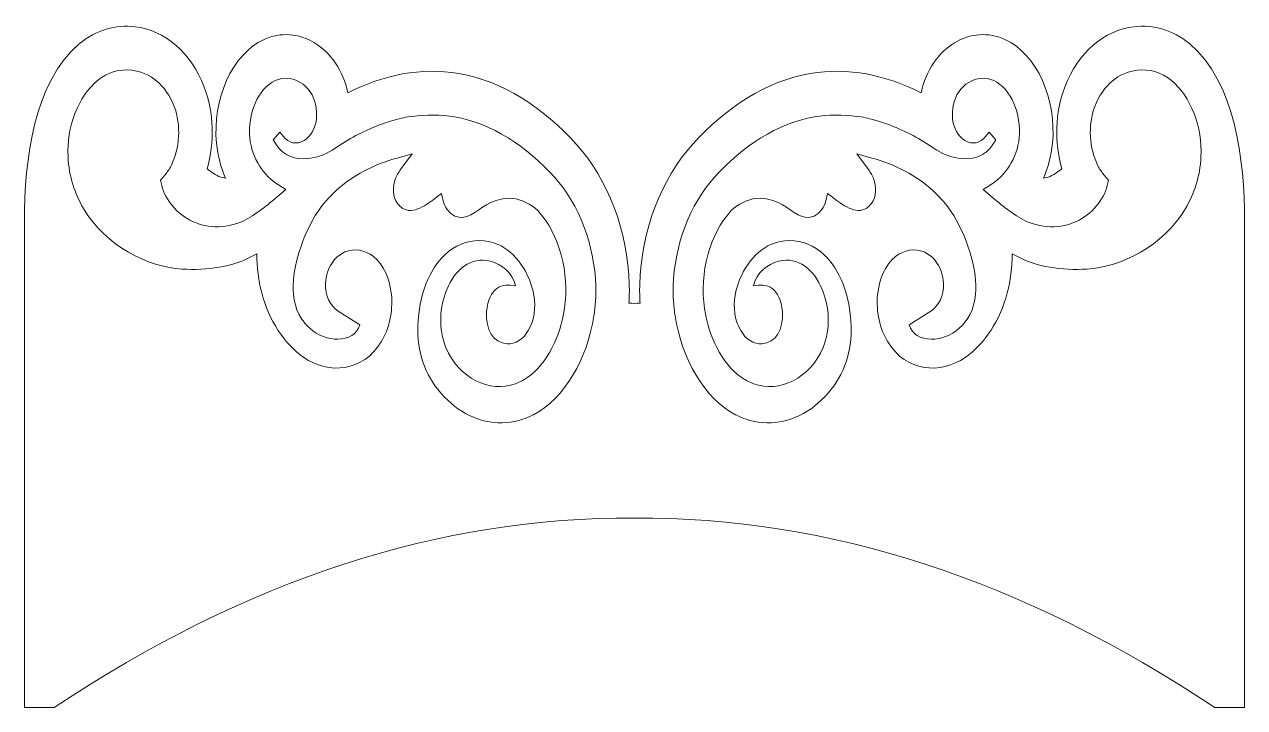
# Model space of a CAD drawing. Header units: centimetres. Extents: x 0.6 to 26.8, y 14.4 to 30.
# Drawn here: x 0.6 to 15.29, y 21.79 to 30.01 of the extents above; entities that cross this region are included whole.
import ezdxf

# ---------------------------------------------------------------- set-up
doc = ezdxf.new("R2010")
doc.units = ezdxf.units.CM
doc.header["$MEASUREMENT"] = 0
doc.layers.add('Camada 1', color=7, linetype='Continuous')

msp = doc.modelspace()

# ---------------------------------------------------------------- linework, layer by layer
at = {"layer": 'Camada 1', "color": 240, "lineweight": 9}
for points, knots in [([(8.64533, 28.5677), (8.26899, 28.15074), (8.02688, 27.52323), (8.01028, 26.8786), (8.01028, 26.8786), (8.00837, 26.80436), (8.00946, 26.72999), (8.01364, 26.65591), (8.01364, 26.65591), (7.96043, 26.65315), (7.93415, 26.65315), (7.88094, 26.65591), (7.88094, 26.65591), (7.88512, 26.72999), (7.88621, 26.80436), (7.8843, 26.8786), (7.8843, 26.8786), (7.8677, 27.52323), (7.62559, 28.15074), (7.24925, 28.5677), (7.24925, 28.5677), (6.84871, 29.01146), (6.35839, 29.3313), (5.83352, 29.42022), (5.83352, 29.42022), (5.37133, 29.49855), (4.9289, 29.40608), (4.49612, 29.1895), (4.49612, 29.1895), (4.4401, 29.45867), (4.28732, 29.67301), (4.09365, 29.79033), (4.09365, 29.79033), (3.90489, 29.90468), (3.68518, 29.922), (3.48833, 29.83231), (3.48833, 29.83231), (3.09847, 29.65469), (2.8629, 29.10672), (2.91444, 28.58115), (2.91444, 28.58115), (2.92925, 28.43015), (2.96746, 28.28804), (3.02357, 28.15918), (3.02357, 28.15918), (3.01085, 28.16175), (2.99899, 28.16443), (2.98883, 28.167), (2.98883, 28.167), (2.9282, 28.18243), (2.86832, 28.21911), (2.81645, 28.26201), (2.81645, 28.26201), (2.81645, 28.26201), (2.8022, 28.27411), (2.8022, 28.27411), (2.8022, 28.27411), (2.89211, 28.59086), (2.88309, 28.95196), (2.76659, 29.25819), (2.76659, 29.25819), (2.60602, 29.68029), (2.28901, 29.94188), (1.93148, 29.98463), (1.93148, 29.98463), (1.70059, 30.01226), (1.46172, 29.94402), (1.2656, 29.78132), (1.2656, 29.78132), (0.7163, 29.32558), (0.60124, 28.38236), (0.60124, 27.6408), (0.60124, 27.6408), (0.60124, 27.6408), (0.60124, 26.63909), (0.60124, 26.63909), (0.60124, 26.63909), (0.60124, 26.63909), (0.60124, 23.48325), (0.60124, 23.48325), (0.60124, 23.48325), (0.60124, 23.48325), (0.60124, 22.48154), (0.60124, 22.48154), (0.60124, 22.48154), (0.60124, 22.48154), (0.60124, 21.78648), (0.60124, 21.78648), (0.60124, 21.78648), (0.60124, 21.78648), (0.96084, 21.78648), (0.96084, 21.78648), (0.96084, 21.78648), (3.28037, 23.33302), (5.60929, 24.08494), (7.94729, 24.06872), (7.94729, 24.06872), (10.28529, 24.08494), (12.61421, 23.33302), (14.93374, 21.78648), (14.93374, 21.78648), (14.93374, 21.78648), (15.29334, 21.78648), (15.29334, 21.78648), (15.29334, 21.78648), (15.29334, 21.78648), (15.29334, 22.48154), (15.29334, 22.48154), (15.29334, 22.48154), (15.29334, 22.48154), (15.29334, 23.48325), (15.29334, 23.48325), (15.29334, 23.48325), (15.29334, 23.48325), (15.29334, 26.63909), (15.29334, 26.63909), (15.29334, 26.63909), (15.29334, 26.63909), (15.29334, 27.6408), (15.29334, 27.6408), (15.29334, 27.6408), (15.29334, 28.38236), (15.17828, 29.32558), (14.62898, 29.78132), (14.62898, 29.78132), (14.43286, 29.94402), (14.19399, 30.01226), (13.9631, 29.98463), (13.9631, 29.98463), (13.60557, 29.94188), (13.28856, 29.68029), (13.12799, 29.25819), (13.12799, 29.25819), (13.01149, 28.95196), (13.00247, 28.59086), (13.09238, 28.27411), (13.09238, 28.27411), (13.09238, 28.27411), (13.07813, 28.26201), (13.07813, 28.26201), (13.07813, 28.26201), (13.02626, 28.21911), (12.96638, 28.18243), (12.90575, 28.167), (12.90575, 28.167), (12.89559, 28.16443), (12.88373, 28.16175), (12.87101, 28.15918), (12.87101, 28.15918), (12.92712, 28.28804), (12.96533, 28.43015), (12.98014, 28.58115), (12.98014, 28.58115), (13.03168, 29.10672), (12.79611, 29.65469), (12.40625, 29.83231), (12.40625, 29.83231), (12.2094, 29.922), (11.98969, 29.90468), (11.80093, 29.79033), (11.80093, 29.79033), (11.60726, 29.67301), (11.45448, 29.45867), (11.39846, 29.1895), (11.39846, 29.1895), (10.96568, 29.40608), (10.52325, 29.49855), (10.06106, 29.42022), (10.06106, 29.42022), (9.53619, 29.3313), (9.04587, 29.01146), (8.64533, 28.5677)], [0, 0, 0, 0, 0.02272727, 0.02272727, 0.02272727, 0.02272727, 0.04545455, 0.04545455, 0.04545455, 0.04545455, 0.06818182, 0.06818182, 0.06818182, 0.06818182, 0.09090909, 0.09090909, 0.09090909, 0.09090909, 0.11363636, 0.11363636, 0.11363636, 0.11363636, 0.13636364, 0.13636364, 0.13636364, 0.13636364, 0.15909091, 0.15909091, 0.15909091, 0.15909091, 0.18181818, 0.18181818, 0.18181818, 0.18181818, 0.20454545, 0.20454545, 0.20454545, 0.20454545, 0.22727273, 0.22727273, 0.22727273, 0.22727273, 0.25, 0.25, 0.25, 0.25, 0.27272727, 0.27272727, 0.27272727, 0.27272727, 0.29545455, 0.29545455, 0.29545455, 0.29545455, 0.31818182, 0.31818182, 0.31818182, 0.31818182, 0.34090909, 0.34090909, 0.34090909, 0.34090909, 0.36363636, 0.36363636, 0.36363636, 0.36363636, 0.38636364, 0.38636364, 0.38636364, 0.38636364, 0.40909091, 0.40909091, 0.40909091, 0.40909091, 0.43181818, 0.43181818, 0.43181818, 0.43181818, 0.45454545, 0.45454545, 0.45454545, 0.45454545, 0.47727273, 0.47727273, 0.47727273, 0.47727273, 0.5, 0.5, 0.5, 0.5, 0.52272727, 0.52272727, 0.52272727, 0.52272727, 0.54545455, 0.54545455, 0.54545455, 0.54545455, 0.56818182, 0.56818182, 0.56818182, 0.56818182, 0.59090909, 0.59090909, 0.59090909, 0.59090909, 0.61363636, 0.61363636, 0.61363636, 0.61363636, 0.63636364, 0.63636364, 0.63636364, 0.63636364, 0.65909091, 0.65909091, 0.65909091, 0.65909091, 0.68181818, 0.68181818, 0.68181818, 0.68181818, 0.70454545, 0.70454545, 0.70454545, 0.70454545, 0.72727273, 0.72727273, 0.72727273, 0.72727273, 0.75, 0.75, 0.75, 0.75, 0.77272727, 0.77272727, 0.77272727, 0.77272727, 0.79545455, 0.79545455, 0.79545455, 0.79545455, 0.81818182, 0.81818182, 0.81818182, 0.81818182, 0.84090909, 0.84090909, 0.84090909, 0.84090909, 0.86363636, 0.86363636, 0.86363636, 0.86363636, 0.88636364, 0.88636364, 0.88636364, 0.88636364, 0.90909091, 0.90909091, 0.90909091, 0.90909091, 0.93181818, 0.93181818, 0.93181818, 0.93181818, 0.95454545, 0.95454545, 0.95454545, 0.95454545, 1, 1, 1, 1]), ([(7.48079, 26.86052), (7.46801, 27.35732), (7.27731, 27.84618), (6.98746, 28.1673), (6.98746, 28.1673), (6.6468, 28.54473), (6.22822, 28.82316), (5.78136, 28.89887), (5.78136, 28.89887), (5.61218, 28.92753), (5.44054, 28.92537), (5.27092, 28.90439), (5.27092, 28.90439), (5.27092, 28.90439), (5.21819, 28.89787), (5.21819, 28.89787), (5.21819, 28.89787), (5.18344, 28.89357), (5.14898, 28.88335), (5.11469, 28.87503), (5.11469, 28.87503), (4.92368, 28.82868), (4.73714, 28.75303), (4.55806, 28.65537), (4.55806, 28.65537), (4.47198, 28.60842), (4.38988, 28.54968), (4.30563, 28.49752), (4.30563, 28.49752), (4.2154, 28.44167), (4.11222, 28.40698), (4.01261, 28.39743), (4.01261, 28.39743), (3.87362, 28.3841), (3.7236, 28.41931), (3.63175, 28.56785), (3.63175, 28.56785), (3.63175, 28.56785), (3.59846, 28.62171), (3.59846, 28.62171), (3.59846, 28.62171), (3.59846, 28.62171), (3.67698, 28.71481), (3.67698, 28.71481), (3.67698, 28.71481), (3.67698, 28.71481), (3.71512, 28.66671), (3.71512, 28.66671), (3.71512, 28.66671), (3.78255, 28.58167), (3.88349, 28.56024), (3.96821, 28.61329), (3.96821, 28.61329), (4.05125, 28.66529), (4.10765, 28.7638), (4.11889, 28.88325), (4.11889, 28.88325), (4.12321, 28.92923), (4.11706, 28.98917), (4.10962, 29.03434), (4.10962, 29.03434), (4.08864, 29.1619), (4.01182, 29.25999), (3.9232, 29.31367), (3.9232, 29.31367), (3.82978, 29.37026), (3.71941, 29.38058), (3.62177, 29.33609), (3.62177, 29.33609), (3.41149, 29.24028), (3.28744, 28.92731), (3.31493, 28.64712), (3.31493, 28.64712), (3.33961, 28.39548), (3.4883, 28.18773), (3.65883, 28.0803), (3.65883, 28.0803), (3.65883, 28.0803), (3.749, 28.02351), (3.749, 28.02351), (3.749, 28.02351), (3.749, 28.02351), (3.63969, 27.93111), (3.63969, 27.93111), (3.63969, 27.93111), (3.50279, 27.81536), (3.36025, 27.70324), (3.20619, 27.63046), (3.20619, 27.63046), (2.95546, 27.53673), (2.73039, 27.57359), (2.5605, 27.67544), (2.5605, 27.67544), (2.38165, 27.78268), (2.26396, 27.96198), (2.24193, 28.1368), (2.24193, 28.1368), (2.24193, 28.1368), (2.29592, 28.20175), (2.29592, 28.20175), (2.29592, 28.20175), (2.32267, 28.23395), (2.34655, 28.27014), (2.3667, 28.30967), (2.3667, 28.30967), (2.47297, 28.51801), (2.49033, 28.79966), (2.40473, 29.02468), (2.40473, 29.02468), (2.30651, 29.28286), (2.11213, 29.43506), (1.8945, 29.46109), (1.8945, 29.46109), (1.75286, 29.47803), (1.6032, 29.43796), (1.48266, 29.33795), (1.48266, 29.33795), (1.25011, 29.14501), (1.10799, 28.77574), (1.12659, 28.41812), (1.12659, 28.41812), (1.13892, 28.18101), (1.20768, 27.97301), (1.31288, 27.79577), (1.31288, 27.79577), (1.58194, 27.34242), (2.08947, 27.09013), (2.50128, 27.0659), (2.50128, 27.0659), (2.80024, 27.04831), (3.11448, 27.09726), (3.32092, 27.2091), (3.32092, 27.2091), (3.32092, 27.2091), (3.39947, 27.25165), (3.39947, 27.25165), (3.39947, 27.25165), (3.39899, 27.08792), (3.4197, 26.92816), (3.45941, 26.77833), (3.45941, 26.77833), (3.54589, 26.45209), (3.7225, 26.17295), (3.9668, 26.00263), (3.9668, 26.00263), (4.26431, 25.79523), (4.67637, 25.82798), (4.89681, 26.18834), (4.89681, 26.18834), (4.99426, 26.34764), (5.04023, 26.55512), (5.02055, 26.75737), (5.02055, 26.75737), (5.00251, 26.94274), (4.92917, 27.12076), (4.80326, 27.21767), (4.80326, 27.21767), (4.69969, 27.29739), (4.57503, 27.32039), (4.45985, 27.27215), (4.45985, 27.27215), (4.36956, 27.23434), (4.28775, 27.14559), (4.25221, 27.02969), (4.25221, 27.02969), (4.23875, 26.98577), (4.22738, 26.93999), (4.22592, 26.89237), (4.22592, 26.89237), (4.2216, 26.75204), (4.28257, 26.62105), (4.37938, 26.5599), (4.37938, 26.5599), (4.37938, 26.5599), (4.63849, 26.39625), (4.63849, 26.39625), (4.63849, 26.39625), (4.60912, 26.28209), (4.50123, 26.2225), (4.37376, 26.22143), (4.37376, 26.22143), (4.15255, 26.21957), (3.87236, 26.39395), (3.84145, 26.76515), (3.84145, 26.76515), (3.81795, 27.04747), (3.92244, 27.38793), (4.07487, 27.66088), (4.07487, 27.66088), (4.22193, 27.92423), (4.45815, 28.12732), (4.68883, 28.24625), (4.68883, 28.24625), (4.81861, 28.31316), (4.95268, 28.36683), (5.08943, 28.40356), (5.08943, 28.40356), (5.08943, 28.40356), (5.27181, 28.45256), (5.27181, 28.45256), (5.27181, 28.45256), (5.27181, 28.45256), (5.14112, 28.27998), (5.14112, 28.27998), (5.14112, 28.27998), (5.11408, 28.24427), (5.0891, 28.20408), (5.07114, 28.15956), (5.07114, 28.15956), (5.03018, 28.05802), (5.03208, 27.94094), (5.09535, 27.85581), (5.09535, 27.85581), (5.11176, 27.83372), (5.13046, 27.81481), (5.15144, 27.8006), (5.15144, 27.8006), (5.28034, 27.71334), (5.45103, 27.8461), (5.56172, 27.93038), (5.56172, 27.93038), (5.56172, 27.93038), (5.62231, 27.9765), (5.62231, 27.9765), (5.62231, 27.9765), (5.62231, 27.9765), (5.644, 27.88965), (5.644, 27.88965), (5.644, 27.88965), (5.65386, 27.85017), (5.67104, 27.81465), (5.69318, 27.78487), (5.69318, 27.78487), (5.80816, 27.63021), (5.94517, 27.68337), (6.07281, 27.77998), (6.07281, 27.77998), (6.18948, 27.8683), (6.34836, 27.93233), (6.48405, 27.91756), (6.48405, 27.91756), (6.5779, 27.90735), (6.70856, 27.84767), (6.78178, 27.77005), (6.78178, 27.77005), (7.04475, 27.49129), (7.16605, 27.02175), (7.10446, 26.59079), (7.10446, 26.59079), (7.05683, 26.2575), (6.89634, 25.92881), (6.66394, 25.76599), (6.66394, 25.76599), (6.66394, 25.76599), (6.65075, 25.75675), (6.65075, 25.75675), (6.65075, 25.75675), (6.60702, 25.72611), (6.56038, 25.703), (6.51264, 25.68544), (6.51264, 25.68544), (6.20714, 25.57307), (5.82977, 25.75155), (5.67744, 26.12239), (5.67744, 26.12239), (5.58507, 26.34724), (5.60026, 26.61281), (5.68659, 26.82083), (5.68659, 26.82083), (5.78574, 27.05972), (5.97873, 27.22274), (6.21044, 27.16108), (6.21044, 27.16108), (6.34505, 27.12526), (6.47782, 27.02931), (6.51554, 26.86283), (6.51554, 26.86283), (6.35814, 26.9012), (6.18732, 26.84565), (6.16673, 26.55269), (6.16673, 26.55269), (6.15176, 26.33978), (6.24841, 26.17517), (6.41229, 26.16665), (6.41229, 26.16665), (6.51724, 26.1612), (6.60573, 26.21978), (6.66884, 26.32791), (6.66884, 26.32791), (6.74389, 26.45646), (6.75998, 26.60492), (6.73608, 26.74941), (6.73608, 26.74941), (6.69133, 27.02007), (6.50624, 27.27683), (6.3054, 27.36284), (6.3054, 27.36284), (6.00793, 27.49023), (5.68281, 27.35694), (5.50529, 27.03267), (5.50529, 27.03267), (5.44145, 26.91605), (5.39268, 26.78535), (5.36837, 26.64532), (5.36837, 26.64532), (5.36837, 26.64532), (5.36313, 26.61513), (5.36313, 26.61513), (5.36313, 26.61513), (5.30769, 26.29584), (5.33951, 26.00738), (5.49186, 25.74797), (5.49186, 25.74797), (5.50057, 25.73312), (5.50931, 25.71825), (5.51853, 25.70392), (5.51853, 25.70392), (5.51853, 25.70392), (5.51965, 25.70217), (5.51965, 25.70217), (5.51965, 25.70217), (5.6033, 25.57201), (5.70692, 25.46535), (5.8217, 25.38517), (5.8217, 25.38517), (6.05814, 25.21999), (6.34222, 25.16955), (6.60259, 25.25831), (6.60259, 25.25831), (6.64088, 25.27136), (6.67883, 25.28647), (6.71563, 25.30549), (6.71563, 25.30549), (6.71563, 25.30549), (6.73017, 25.313), (6.73017, 25.313), (6.73017, 25.313), (7.11064, 25.5096), (7.37711, 25.9896), (7.458, 26.50278), (7.458, 26.50278), (7.47652, 26.62029), (7.48386, 26.74066), (7.48079, 26.86052)], [0, 0, 0, 0, 0.01149425, 0.01149425, 0.01149425, 0.01149425, 0.02298851, 0.02298851, 0.02298851, 0.02298851, 0.03448276, 0.03448276, 0.03448276, 0.03448276, 0.04597701, 0.04597701, 0.04597701, 0.04597701, 0.05747126, 0.05747126, 0.05747126, 0.05747126, 0.06896552, 0.06896552, 0.06896552, 0.06896552, 0.08045977, 0.08045977, 0.08045977, 0.08045977, 0.09195402, 0.09195402, 0.09195402, 0.09195402, 0.10344828, 0.10344828, 0.10344828, 0.10344828, 0.11494253, 0.11494253, 0.11494253, 0.11494253, 0.12643678, 0.12643678, 0.12643678, 0.12643678, 0.13793103, 0.13793103, 0.13793103, 0.13793103, 0.14942529, 0.14942529, 0.14942529, 0.14942529, 0.16091954, 0.16091954, 0.16091954, 0.16091954, 0.17241379, 0.17241379, 0.17241379, 0.17241379, 0.18390805, 0.18390805, 0.18390805, 0.18390805, 0.1954023, 0.1954023, 0.1954023, 0.1954023, 0.20689655, 0.20689655, 0.20689655, 0.20689655, 0.2183908, 0.2183908, 0.2183908, 0.2183908, 0.22988506, 0.22988506, 0.22988506, 0.22988506, 0.24137931, 0.24137931, 0.24137931, 0.24137931, 0.25287356, 0.25287356, 0.25287356, 0.25287356, 0.26436782, 0.26436782, 0.26436782, 0.26436782, 0.27586207, 0.27586207, 0.27586207, 0.27586207, 0.28735632, 0.28735632, 0.28735632, 0.28735632, 0.29885057, 0.29885057, 0.29885057, 0.29885057, 0.31034483, 0.31034483, 0.31034483, 0.31034483, 0.32183908, 0.32183908, 0.32183908, 0.32183908, 0.33333333, 0.33333333, 0.33333333, 0.33333333, 0.34482759, 0.34482759, 0.34482759, 0.34482759, 0.35632184, 0.35632184, 0.35632184, 0.35632184, 0.36781609, 0.36781609, 0.36781609, 0.36781609, 0.37931034, 0.37931034, 0.37931034, 0.37931034, 0.3908046, 0.3908046, 0.3908046, 0.3908046, 0.40229885, 0.40229885, 0.40229885, 0.40229885, 0.4137931, 0.4137931, 0.4137931, 0.4137931, 0.42528736, 0.42528736, 0.42528736, 0.42528736, 0.43678161, 0.43678161, 0.43678161, 0.43678161, 0.44827586, 0.44827586, 0.44827586, 0.44827586, 0.45977011, 0.45977011, 0.45977011, 0.45977011, 0.47126437, 0.47126437, 0.47126437, 0.47126437, 0.48275862, 0.48275862, 0.48275862, 0.48275862, 0.49425287, 0.49425287, 0.49425287, 0.49425287, 0.50574713, 0.50574713, 0.50574713, 0.50574713, 0.51724138, 0.51724138, 0.51724138, 0.51724138, 0.52873563, 0.52873563, 0.52873563, 0.52873563, 0.54022989, 0.54022989, 0.54022989, 0.54022989, 0.55172414, 0.55172414, 0.55172414, 0.55172414, 0.56321839, 0.56321839, 0.56321839, 0.56321839, 0.57471264, 0.57471264, 0.57471264, 0.57471264, 0.5862069, 0.5862069, 0.5862069, 0.5862069, 0.59770115, 0.59770115, 0.59770115, 0.59770115, 0.6091954, 0.6091954, 0.6091954, 0.6091954, 0.62068966, 0.62068966, 0.62068966, 0.62068966, 0.63218391, 0.63218391, 0.63218391, 0.63218391, 0.64367816, 0.64367816, 0.64367816, 0.64367816, 0.65517241, 0.65517241, 0.65517241, 0.65517241, 0.66666667, 0.66666667, 0.66666667, 0.66666667, 0.67816092, 0.67816092, 0.67816092, 0.67816092, 0.68965517, 0.68965517, 0.68965517, 0.68965517, 0.70114943, 0.70114943, 0.70114943, 0.70114943, 0.71264368, 0.71264368, 0.71264368, 0.71264368, 0.72413793, 0.72413793, 0.72413793, 0.72413793, 0.73563218, 0.73563218, 0.73563218, 0.73563218, 0.74712644, 0.74712644, 0.74712644, 0.74712644, 0.75862069, 0.75862069, 0.75862069, 0.75862069, 0.77011494, 0.77011494, 0.77011494, 0.77011494, 0.7816092, 0.7816092, 0.7816092, 0.7816092, 0.79310345, 0.79310345, 0.79310345, 0.79310345, 0.8045977, 0.8045977, 0.8045977, 0.8045977, 0.81609195, 0.81609195, 0.81609195, 0.81609195, 0.82758621, 0.82758621, 0.82758621, 0.82758621, 0.83908046, 0.83908046, 0.83908046, 0.83908046, 0.85057471, 0.85057471, 0.85057471, 0.85057471, 0.86206897, 0.86206897, 0.86206897, 0.86206897, 0.87356322, 0.87356322, 0.87356322, 0.87356322, 0.88505747, 0.88505747, 0.88505747, 0.88505747, 0.89655172, 0.89655172, 0.89655172, 0.89655172, 0.90804598, 0.90804598, 0.90804598, 0.90804598, 0.91954023, 0.91954023, 0.91954023, 0.91954023, 0.93103448, 0.93103448, 0.93103448, 0.93103448, 0.94252874, 0.94252874, 0.94252874, 0.94252874, 0.95402299, 0.95402299, 0.95402299, 0.95402299, 0.96551724, 0.96551724, 0.96551724, 0.96551724, 0.97701149, 0.97701149, 0.97701149, 0.97701149, 1, 1, 1, 1]), ([(8.41379, 26.86052), (8.42657, 27.35732), (8.61727, 27.84618), (8.90712, 28.1673), (8.90712, 28.1673), (9.24778, 28.54473), (9.66636, 28.82316), (10.11322, 28.89887), (10.11322, 28.89887), (10.2824, 28.92753), (10.45404, 28.92537), (10.62366, 28.90439), (10.62366, 28.90439), (10.62366, 28.90439), (10.67639, 28.89787), (10.67639, 28.89787), (10.67639, 28.89787), (10.71114, 28.89357), (10.7456, 28.88335), (10.77989, 28.87503), (10.77989, 28.87503), (10.9709, 28.82868), (11.15744, 28.75303), (11.33652, 28.65537), (11.33652, 28.65537), (11.4226, 28.60842), (11.5047, 28.54968), (11.58895, 28.49752), (11.58895, 28.49752), (11.67918, 28.44167), (11.78236, 28.40698), (11.88197, 28.39743), (11.88197, 28.39743), (12.02096, 28.3841), (12.17098, 28.41931), (12.26283, 28.56785), (12.26283, 28.56785), (12.26283, 28.56785), (12.29612, 28.62171), (12.29612, 28.62171), (12.29612, 28.62171), (12.29612, 28.62171), (12.2176, 28.71481), (12.2176, 28.71481), (12.2176, 28.71481), (12.2176, 28.71481), (12.17946, 28.66671), (12.17946, 28.66671), (12.17946, 28.66671), (12.11203, 28.58167), (12.01109, 28.56024), (11.92637, 28.61329), (11.92637, 28.61329), (11.84333, 28.66529), (11.78693, 28.7638), (11.77569, 28.88325), (11.77569, 28.88325), (11.77137, 28.92923), (11.77752, 28.98917), (11.78496, 29.03434), (11.78496, 29.03434), (11.80594, 29.1619), (11.88276, 29.25999), (11.97138, 29.31367), (11.97138, 29.31367), (12.0648, 29.37026), (12.17517, 29.38058), (12.27281, 29.33609), (12.27281, 29.33609), (12.48309, 29.24028), (12.60714, 28.92731), (12.57965, 28.64712), (12.57965, 28.64712), (12.55497, 28.39548), (12.40628, 28.18773), (12.23575, 28.0803), (12.23575, 28.0803), (12.23575, 28.0803), (12.14558, 28.02351), (12.14558, 28.02351), (12.14558, 28.02351), (12.14558, 28.02351), (12.25489, 27.93111), (12.25489, 27.93111), (12.25489, 27.93111), (12.39179, 27.81536), (12.53433, 27.70324), (12.68839, 27.63046), (12.68839, 27.63046), (12.93912, 27.53673), (13.16419, 27.57359), (13.33408, 27.67544), (13.33408, 27.67544), (13.51293, 27.78268), (13.63062, 27.96198), (13.65265, 28.1368), (13.65265, 28.1368), (13.65265, 28.1368), (13.59866, 28.20175), (13.59866, 28.20175), (13.59866, 28.20175), (13.57191, 28.23395), (13.54803, 28.27014), (13.52788, 28.30967), (13.52788, 28.30967), (13.42161, 28.51801), (13.40425, 28.79966), (13.48985, 29.02468), (13.48985, 29.02468), (13.58807, 29.28286), (13.78245, 29.43506), (14.00008, 29.46109), (14.00008, 29.46109), (14.14172, 29.47803), (14.29138, 29.43796), (14.41192, 29.33795), (14.41192, 29.33795), (14.64447, 29.14501), (14.78659, 28.77574), (14.76799, 28.41812), (14.76799, 28.41812), (14.75566, 28.18101), (14.6869, 27.97301), (14.5817, 27.79577), (14.5817, 27.79577), (14.31264, 27.34242), (13.80511, 27.09013), (13.3933, 27.0659), (13.3933, 27.0659), (13.09434, 27.04831), (12.7801, 27.09726), (12.57366, 27.2091), (12.57366, 27.2091), (12.57366, 27.2091), (12.49511, 27.25165), (12.49511, 27.25165), (12.49511, 27.25165), (12.49559, 27.08792), (12.47488, 26.92816), (12.43517, 26.77833), (12.43517, 26.77833), (12.34869, 26.45209), (12.17208, 26.17295), (11.92778, 26.00263), (11.92778, 26.00263), (11.63027, 25.79523), (11.21821, 25.82798), (10.99777, 26.18834), (10.99777, 26.18834), (10.90032, 26.34764), (10.85435, 26.55512), (10.87403, 26.75737), (10.87403, 26.75737), (10.89207, 26.94274), (10.96541, 27.12076), (11.09132, 27.21767), (11.09132, 27.21767), (11.19489, 27.29739), (11.31955, 27.32039), (11.43473, 27.27215), (11.43473, 27.27215), (11.52502, 27.23434), (11.60683, 27.14559), (11.64237, 27.02969), (11.64237, 27.02969), (11.65583, 26.98577), (11.6672, 26.93999), (11.66866, 26.89237), (11.66866, 26.89237), (11.67298, 26.75204), (11.61201, 26.62105), (11.5152, 26.5599), (11.5152, 26.5599), (11.5152, 26.5599), (11.25609, 26.39625), (11.25609, 26.39625), (11.25609, 26.39625), (11.28546, 26.28209), (11.39335, 26.2225), (11.52082, 26.22143), (11.52082, 26.22143), (11.74203, 26.21957), (12.02222, 26.39395), (12.05313, 26.76515), (12.05313, 26.76515), (12.07663, 27.04747), (11.97214, 27.38793), (11.81971, 27.66088), (11.81971, 27.66088), (11.67265, 27.92423), (11.43643, 28.12732), (11.20575, 28.24625), (11.20575, 28.24625), (11.07597, 28.31316), (10.9419, 28.36683), (10.80515, 28.40356), (10.80515, 28.40356), (10.80515, 28.40356), (10.62277, 28.45256), (10.62277, 28.45256), (10.62277, 28.45256), (10.62277, 28.45256), (10.75346, 28.27998), (10.75346, 28.27998), (10.75346, 28.27998), (10.7805, 28.24427), (10.80548, 28.20408), (10.82344, 28.15956), (10.82344, 28.15956), (10.8644, 28.05802), (10.8625, 27.94094), (10.79923, 27.85581), (10.79923, 27.85581), (10.78282, 27.83372), (10.76412, 27.81481), (10.74314, 27.8006), (10.74314, 27.8006), (10.61424, 27.71334), (10.44355, 27.8461), (10.33286, 27.93038), (10.33286, 27.93038), (10.33286, 27.93038), (10.27227, 27.9765), (10.27227, 27.9765), (10.27227, 27.9765), (10.27227, 27.9765), (10.25058, 27.88965), (10.25058, 27.88965), (10.25058, 27.88965), (10.24072, 27.85017), (10.22354, 27.81465), (10.2014, 27.78487), (10.2014, 27.78487), (10.08642, 27.63021), (9.94941, 27.68337), (9.82177, 27.77998), (9.82177, 27.77998), (9.7051, 27.8683), (9.54622, 27.93233), (9.41053, 27.91756), (9.41053, 27.91756), (9.31668, 27.90735), (9.18602, 27.84767), (9.1128, 27.77005), (9.1128, 27.77005), (8.84983, 27.49129), (8.72853, 27.02175), (8.79012, 26.59079), (8.79012, 26.59079), (8.83775, 26.2575), (8.99824, 25.92881), (9.23064, 25.76599), (9.23064, 25.76599), (9.23064, 25.76599), (9.24383, 25.75675), (9.24383, 25.75675), (9.24383, 25.75675), (9.28756, 25.72611), (9.3342, 25.703), (9.38194, 25.68544), (9.38194, 25.68544), (9.68744, 25.57307), (10.06481, 25.75155), (10.21714, 26.12239), (10.21714, 26.12239), (10.30951, 26.34724), (10.29432, 26.61281), (10.20799, 26.82083), (10.20799, 26.82083), (10.10884, 27.05972), (9.91585, 27.22274), (9.68414, 27.16108), (9.68414, 27.16108), (9.54953, 27.12526), (9.41676, 27.02931), (9.37904, 26.86283), (9.37904, 26.86283), (9.53644, 26.9012), (9.70726, 26.84565), (9.72785, 26.55269), (9.72785, 26.55269), (9.74282, 26.33978), (9.64617, 26.17517), (9.48229, 26.16665), (9.48229, 26.16665), (9.37734, 26.1612), (9.28885, 26.21978), (9.22574, 26.32791), (9.22574, 26.32791), (9.15069, 26.45646), (9.1346, 26.60492), (9.1585, 26.74941), (9.1585, 26.74941), (9.20325, 27.02007), (9.38834, 27.27683), (9.58918, 27.36284), (9.58918, 27.36284), (9.88665, 27.49023), (10.21177, 27.35694), (10.38929, 27.03267), (10.38929, 27.03267), (10.45313, 26.91605), (10.5019, 26.78535), (10.52621, 26.64532), (10.52621, 26.64532), (10.52621, 26.64532), (10.53145, 26.61513), (10.53145, 26.61513), (10.53145, 26.61513), (10.58689, 26.29584), (10.55507, 26.00738), (10.40272, 25.74797), (10.40272, 25.74797), (10.39401, 25.73312), (10.38527, 25.71825), (10.37605, 25.70392), (10.37605, 25.70392), (10.37605, 25.70392), (10.37493, 25.70217), (10.37493, 25.70217), (10.37493, 25.70217), (10.29128, 25.57201), (10.18766, 25.46535), (10.07288, 25.38517), (10.07288, 25.38517), (9.83644, 25.21999), (9.55236, 25.16955), (9.29199, 25.25831), (9.29199, 25.25831), (9.2537, 25.27136), (9.21575, 25.28647), (9.17895, 25.30549), (9.17895, 25.30549), (9.17895, 25.30549), (9.16441, 25.313), (9.16441, 25.313), (9.16441, 25.313), (8.78394, 25.5096), (8.51747, 25.9896), (8.43658, 26.50278), (8.43658, 26.50278), (8.41806, 26.62029), (8.41072, 26.74066), (8.41379, 26.86052)], [0, 0, 0, 0, 0.01149425, 0.01149425, 0.01149425, 0.01149425, 0.02298851, 0.02298851, 0.02298851, 0.02298851, 0.03448276, 0.03448276, 0.03448276, 0.03448276, 0.04597701, 0.04597701, 0.04597701, 0.04597701, 0.05747126, 0.05747126, 0.05747126, 0.05747126, 0.06896552, 0.06896552, 0.06896552, 0.06896552, 0.08045977, 0.08045977, 0.08045977, 0.08045977, 0.09195402, 0.09195402, 0.09195402, 0.09195402, 0.10344828, 0.10344828, 0.10344828, 0.10344828, 0.11494253, 0.11494253, 0.11494253, 0.11494253, 0.12643678, 0.12643678, 0.12643678, 0.12643678, 0.13793103, 0.13793103, 0.13793103, 0.13793103, 0.14942529, 0.14942529, 0.14942529, 0.14942529, 0.16091954, 0.16091954, 0.16091954, 0.16091954, 0.17241379, 0.17241379, 0.17241379, 0.17241379, 0.18390805, 0.18390805, 0.18390805, 0.18390805, 0.1954023, 0.1954023, 0.1954023, 0.1954023, 0.20689655, 0.20689655, 0.20689655, 0.20689655, 0.2183908, 0.2183908, 0.2183908, 0.2183908, 0.22988506, 0.22988506, 0.22988506, 0.22988506, 0.24137931, 0.24137931, 0.24137931, 0.24137931, 0.25287356, 0.25287356, 0.25287356, 0.25287356, 0.26436782, 0.26436782, 0.26436782, 0.26436782, 0.27586207, 0.27586207, 0.27586207, 0.27586207, 0.28735632, 0.28735632, 0.28735632, 0.28735632, 0.29885057, 0.29885057, 0.29885057, 0.29885057, 0.31034483, 0.31034483, 0.31034483, 0.31034483, 0.32183908, 0.32183908, 0.32183908, 0.32183908, 0.33333333, 0.33333333, 0.33333333, 0.33333333, 0.34482759, 0.34482759, 0.34482759, 0.34482759, 0.35632184, 0.35632184, 0.35632184, 0.35632184, 0.36781609, 0.36781609, 0.36781609, 0.36781609, 0.37931034, 0.37931034, 0.37931034, 0.37931034, 0.3908046, 0.3908046, 0.3908046, 0.3908046, 0.40229885, 0.40229885, 0.40229885, 0.40229885, 0.4137931, 0.4137931, 0.4137931, 0.4137931, 0.42528736, 0.42528736, 0.42528736, 0.42528736, 0.43678161, 0.43678161, 0.43678161, 0.43678161, 0.44827586, 0.44827586, 0.44827586, 0.44827586, 0.45977011, 0.45977011, 0.45977011, 0.45977011, 0.47126437, 0.47126437, 0.47126437, 0.47126437, 0.48275862, 0.48275862, 0.48275862, 0.48275862, 0.49425287, 0.49425287, 0.49425287, 0.49425287, 0.50574713, 0.50574713, 0.50574713, 0.50574713, 0.51724138, 0.51724138, 0.51724138, 0.51724138, 0.52873563, 0.52873563, 0.52873563, 0.52873563, 0.54022989, 0.54022989, 0.54022989, 0.54022989, 0.55172414, 0.55172414, 0.55172414, 0.55172414, 0.56321839, 0.56321839, 0.56321839, 0.56321839, 0.57471264, 0.57471264, 0.57471264, 0.57471264, 0.5862069, 0.5862069, 0.5862069, 0.5862069, 0.59770115, 0.59770115, 0.59770115, 0.59770115, 0.6091954, 0.6091954, 0.6091954, 0.6091954, 0.62068966, 0.62068966, 0.62068966, 0.62068966, 0.63218391, 0.63218391, 0.63218391, 0.63218391, 0.64367816, 0.64367816, 0.64367816, 0.64367816, 0.65517241, 0.65517241, 0.65517241, 0.65517241, 0.66666667, 0.66666667, 0.66666667, 0.66666667, 0.67816092, 0.67816092, 0.67816092, 0.67816092, 0.68965517, 0.68965517, 0.68965517, 0.68965517, 0.70114943, 0.70114943, 0.70114943, 0.70114943, 0.71264368, 0.71264368, 0.71264368, 0.71264368, 0.72413793, 0.72413793, 0.72413793, 0.72413793, 0.73563218, 0.73563218, 0.73563218, 0.73563218, 0.74712644, 0.74712644, 0.74712644, 0.74712644, 0.75862069, 0.75862069, 0.75862069, 0.75862069, 0.77011494, 0.77011494, 0.77011494, 0.77011494, 0.7816092, 0.7816092, 0.7816092, 0.7816092, 0.79310345, 0.79310345, 0.79310345, 0.79310345, 0.8045977, 0.8045977, 0.8045977, 0.8045977, 0.81609195, 0.81609195, 0.81609195, 0.81609195, 0.82758621, 0.82758621, 0.82758621, 0.82758621, 0.83908046, 0.83908046, 0.83908046, 0.83908046, 0.85057471, 0.85057471, 0.85057471, 0.85057471, 0.86206897, 0.86206897, 0.86206897, 0.86206897, 0.87356322, 0.87356322, 0.87356322, 0.87356322, 0.88505747, 0.88505747, 0.88505747, 0.88505747, 0.89655172, 0.89655172, 0.89655172, 0.89655172, 0.90804598, 0.90804598, 0.90804598, 0.90804598, 0.91954023, 0.91954023, 0.91954023, 0.91954023, 0.93103448, 0.93103448, 0.93103448, 0.93103448, 0.94252874, 0.94252874, 0.94252874, 0.94252874, 0.95402299, 0.95402299, 0.95402299, 0.95402299, 0.96551724, 0.96551724, 0.96551724, 0.96551724, 0.97701149, 0.97701149, 0.97701149, 0.97701149, 1, 1, 1, 1])]:
    msp.add_open_spline(points, degree=3, knots=knots, dxfattribs=at)

doc.saveas('drawing.dxf')
